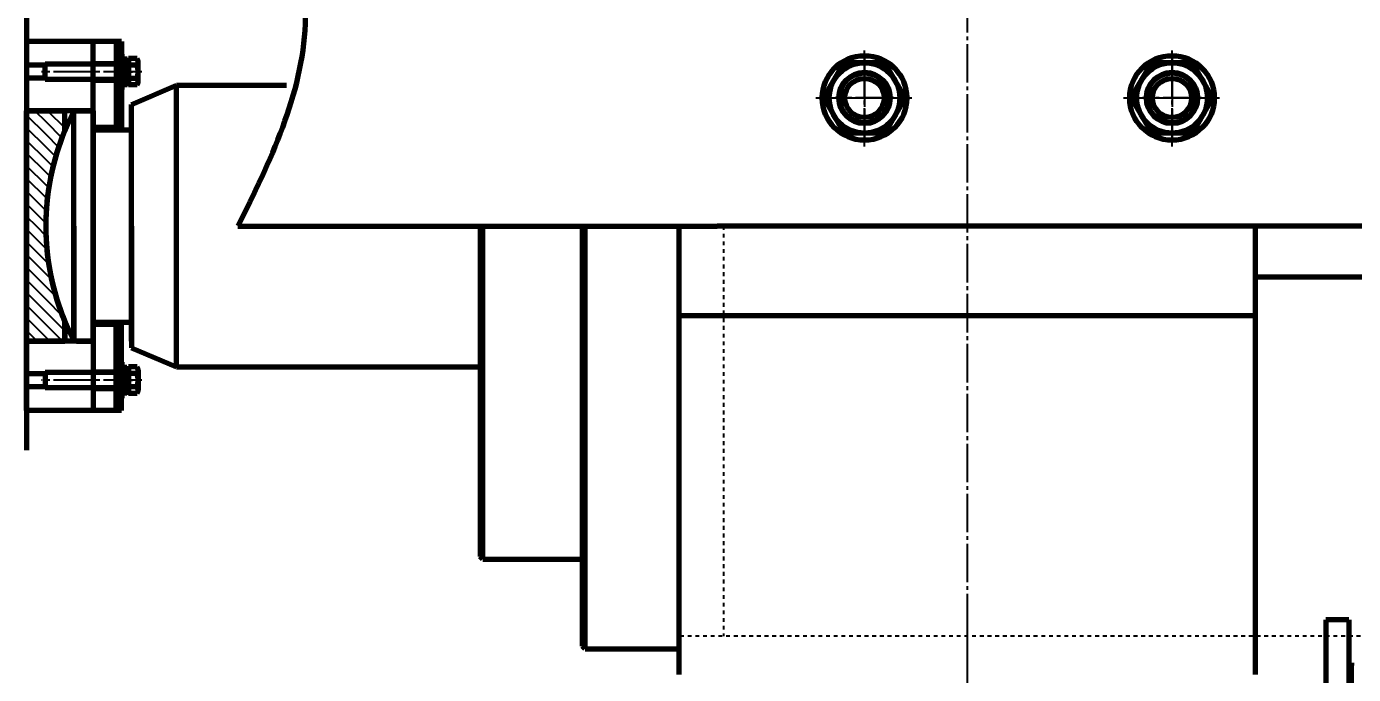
# Model space of a CAD drawing. Header units: millimetres. Extents: x -11880 to 11880, y -8400 to 8400.
# Drawn here: x 873 to 1909, y 2027 to 2532 of the extents above; entities that cross this region are included whole.
import ezdxf

# ---------------------------------------------------------------- set-up
doc = ezdxf.new("R2010")
doc.units = ezdxf.units.MM
for name, pattern in [('EB_DASH', [6, 3, -3]), ('EB_DASHDOT', [39, 30, -3, 3, -3]), ('EB_DASHDOTDOT', [45, 30, -3, 3, -3, 3, -3])]:
    doc.linetypes.add(name, pattern=pattern)
for name, color, linetype, lineweight in [('CAXA0', 7, 'Continuous', 70), ('CAXA1', 1, 'EB_DASHDOT', 25), ('CAXA2', 6, 'EB_DASH', 25), ('CAXA3', 7, 'Continuous', 25), ('CAXA4', 3, 'Continuous', 25), ('CAXA5', 4, 'Continuous', 25)]:
    doc.layers.add(name, color=color, linetype=linetype, lineweight=lineweight)
doc.styles.add('标准', font='', dxfattribs={"width": 0.667})
doc.styles.get('标准').set_extended_font_data('FangSong_GB2312')
doc.dimstyles.new('标准', dxfattribs={"dimscale": 40, "dimtxt": 3.5, "dimasz": 3, "dimexe": 2, "dimexo": 0, "dimtad": 1, "dimdec": 1, "dimzin": 12, "dimdsep": 46, "dimtxsty": '标准', "dimcen": 0, "dimdle": 4, "dimaunit": 1, "dimazin": 2, "dimtfac": 1, "dimtdec": 3, "dimtmove": 0, "dimatfit": 3, "dimfxl": 0, "dimtolj": 1, "dimtzin": 0, "dimarcsym": 0})

# ---------------------------------------------------------------- blocks, each defined once
blk = doc.blocks.new('CAXBLOCK62', base_point=(1767.4, 2476.6))
at = {"layer": 'CAXA0'}
for radius in [33, 19.5]:
    blk.add_circle((1767.4, 2476.6), radius, dxfattribs=at)
at = {"layer": 'CAXA1', "color": 1, "linetype": 'EB_DASHDOT', "lineweight": 25}
for p, q in [((1767.4, 2438.6), (1767.4, 2514.6)), ((1729.4, 2476.6), (1805.4, 2476.6))]:
    blk.add_line(p, q, dxfattribs=at)
blk = doc.blocks.new('CAXBLOCK63', base_point=(1767.4, 2476.6))
at = {"layer": 'CAXA0'}
for p, q in [((1735.6, 2476.6), (1751.5, 2504.1)), ((1783.3, 2504.1), (1751.5, 2504.1)), ((1799.1, 2476.6), (1783.3, 2504.1)), ((1735.6, 2476.6), (1751.5, 2449.1)), ((1799.1, 2476.6), (1783.3, 2449.1)), ((1783.3, 2449.1), (1751.5, 2449.1))]:
    blk.add_line(p, q, dxfattribs=at)
for radius in [27.5, 15.3]:
    blk.add_circle((1767.4, 2476.6), radius, dxfattribs=at)
at = {"layer": 'CAXA1', "linetype": 'EB_DASHDOT', "lineweight": 25}
for p, q in [((1767.4, 2507.1), (1767.4, 2446.1)), ((1732.6, 2476.6), (1802.1, 2476.6))]:
    blk.add_line(p, q, dxfattribs=at)
at = {"layer": 'CAXA3'}
blk.add_arc((1767.4, 2476.6), 18, 260, 90, dxfattribs=at)
blk = doc.blocks.new('CAXBLOCK64', base_point=(1527.4, 2476.6))
at = {"layer": 'CAXA0'}
for radius in [33, 19.5]:
    blk.add_circle((1527.4, 2476.6), radius, dxfattribs=at)
at = {"layer": 'CAXA1', "color": 1, "linetype": 'EB_DASHDOT', "lineweight": 25}
for p, q in [((1527.4, 2438.6), (1527.4, 2514.6)), ((1489.4, 2476.6), (1565.4, 2476.6))]:
    blk.add_line(p, q, dxfattribs=at)
blk = doc.blocks.new('CAXBLOCK65', base_point=(1527.4, 2476.6))
at = {"layer": 'CAXA0'}
for p, q in [((1495.6, 2476.6), (1511.5, 2504.1)), ((1543.3, 2504.1), (1511.5, 2504.1)), ((1559.1, 2476.6), (1543.3, 2504.1)), ((1495.6, 2476.6), (1511.5, 2449.1)), ((1559.1, 2476.6), (1543.3, 2449.1)), ((1543.3, 2449.1), (1511.5, 2449.1))]:
    blk.add_line(p, q, dxfattribs=at)
for radius in [27.5, 15.3]:
    blk.add_circle((1527.4, 2476.6), radius, dxfattribs=at)
at = {"layer": 'CAXA1', "linetype": 'EB_DASHDOT', "lineweight": 25}
for p, q in [((1527.4, 2507.1), (1527.4, 2446.1)), ((1492.6, 2476.6), (1562.1, 2476.6))]:
    blk.add_line(p, q, dxfattribs=at)
at = {"layer": 'CAXA3'}
blk.add_arc((1527.4, 2476.6), 18, 260, 90, dxfattribs=at)
blk = doc.blocks.new('*D97')
at = {"layer": 'CAXA4', "linetype": 'Continuous', "lineweight": 25}
for points in [[(-8572.6, -1068.9), (-8452.6, -1083.9), (-8452.6, -1053.9)], [(1607.4, -1068.9), (1487.4, -1083.9), (1487.4, -1053.9)]]:
    blk.add_hatch(color=0, dxfattribs=at).paths.add_polyline_path(points, flags=0)
at = {"layer": 'CAXA4', "color": 0, "linetype": 'Continuous', "lineweight": 25}
for p, q in [((1607.4, 2073.6), (1607.4, -1148.9)), ((-8572.6, 696.7), (-8572.6, -1148.9)), ((-8572.6, -1068.9), (1607.4, -1068.9))]:
    blk.add_line(p, q, dxfattribs=at)
at = {"layer": 'CAXA4', "color": 0, "linetype": 'Continuous', "lineweight": 25, "insert": (-3670.5, -852.1), "char_height": 140, "attachment_point": 1, "style": '标准'}
blk.add_mtext('\\fFangSong_GB2312|b0|i0|p34;10180', dxfattribs=at)
blk = doc.blocks.new('*D147')
at = {"layer": 'CAXA4', "linetype": 'Continuous', "lineweight": 25}
for points in [[(-9267.6, -1944.8), (-9147.6, -1959.8), (-9147.6, -1929.8)], [(3862.4, -1944.8), (3742.4, -1959.8), (3742.4, -1929.8)]]:
    blk.add_hatch(color=0, dxfattribs=at).paths.add_polyline_path(points, flags=0)
at = {"layer": 'CAXA4', "color": 0, "linetype": 'Continuous', "lineweight": 25}
for p, q in [((-9267.6, 2336.7), (-9267.6, -2024.8)), ((3862.4, 1536.7), (3862.4, -2024.8)), ((-9267.6, -1944.8), (3862.4, -1944.8))]:
    blk.add_line(p, q, dxfattribs=at)
at = {"layer": 'CAXA4', "color": 0, "linetype": 'Continuous', "lineweight": 25, "insert": (-2890.5, -1728), "char_height": 140, "attachment_point": 1, "style": '标准'}
blk.add_mtext('\\fFangSong_GB2312|b0|i0|p34;13130', dxfattribs=at)
blk = doc.blocks.new('CAXBLOCK256')
at = {"layer": 'CAXA0', "color": 0, "linetype": 'Continuous', "lineweight": 25}
for p, q in [((947.6, 2268.3), (949.9, 2266)), ((947.4, 2264.3), (948.6, 2263.1))]:
    blk.add_line(p, q, dxfattribs=at)
blk = doc.blocks.new('CAXBLOCK257')
at = {"layer": 'CAXA0', "color": 0, "linetype": 'Continuous', "lineweight": 25}
for p, q in [((947.4, 2247.3), (949.9, 2244.8)), ((949.4, 2249.6), (949.9, 2249.1))]:
    blk.add_line(p, q, dxfattribs=at)
blk = doc.blocks.new('CAXBLOCK255', base_point=(947.4, 2256.3))
at = {"layer": 'CAXA0'}
for p, q in [((949.9, 2268.3), (947.4, 2268.3)), ((947.4, 2268.3), (947.4, 2244.3)), ((949.9, 2244.3), (949.9, 2268.3)), ((949.9, 2263.1), (947.4, 2263.1)), ((947.4, 2249.6), (949.9, 2249.6)), ((947.4, 2244.3), (949.9, 2244.3))]:
    blk.add_line(p, q, dxfattribs=at)
at = {"layer": 'CAXA1', "color": 1, "linetype": 'EB_DASHDOT', "lineweight": 25}
blk.add_line((944.4, 2256.3), (952.9, 2256.3), dxfattribs=at)
at = {"layer": 'CAXA5'}
for name in ['CAXBLOCK256', 'CAXBLOCK257']:
    blk.add_blockref(name, (0, 0), dxfattribs=at)
blk = doc.blocks.new('CAXBLOCK258', base_point=(949.9, 2256.3))
at = {"layer": 'CAXA0'}
for p, q in [((949.9, 2247.1), (949.9, 2265.5)), ((949.9, 2265.5), (953, 2265.5)), ((953, 2247.1), (953, 2265.5)), ((949.9, 2257.1), (950.3, 2257)), ((949.9, 2255.5), (953, 2254.7)), ((950.3, 2257), (953, 2256.3)), ((949.9, 2247.1), (953, 2247.1))]:
    blk.add_line(p, q, dxfattribs=at)
at = {"layer": 'CAXA1', "linetype": 'EB_DASHDOT', "lineweight": 25}
blk.add_line((946.9, 2256.3), (956, 2256.3), dxfattribs=at)
blk = doc.blocks.new('CAXBLOCK259', base_point=(953, 2256.3))
at = {"layer": 'CAXA0'}
for p, q in [((953, 2262.3), (888, 2262.3)), ((888, 2262.3), (888, 2250.3)), ((947.7, 2262.3), (947.7, 2250.3)), ((953, 2266.7), (953, 2245.9)), ((959.7, 2266.7), (953, 2266.7)), ((953, 2262.3), (953, 2250.3)), ((959.7, 2261.5), (953, 2261.5)), ((960.5, 2264.1), (960.5, 2248.5)), ((953, 2250.3), (888, 2250.3)), ((959.7, 2251.1), (953, 2251.1)), ((959.7, 2245.9), (953, 2245.9))]:
    blk.add_line(p, q, dxfattribs=at)
for centre, radius, start, end in [((955.7, 2264.1), 4.79, 327.1328, 32.8672), ((942.5, 2256.3), 18, 343.2213, 16.7787), ((955.7, 2248.5), 4.79, 327.1328, 32.8672)]:
    blk.add_arc(centre, radius, start, end, dxfattribs=at)
at = {"layer": 'CAXA1', "linetype": 'EB_DASHDOT', "lineweight": 25}
blk.add_line((963.5, 2256.3), (885, 2256.3), dxfattribs=at)
at = {"layer": 'CAXA3'}
for p, q in [((947.7, 2261.4), (888, 2261.4)), ((953, 2262.3), (947.7, 2261.4)), ((947.7, 2251.2), (888, 2251.2)), ((953, 2250.3), (947.7, 2251.2))]:
    blk.add_line(p, q, dxfattribs=at)
blk = doc.blocks.new('CAXBLOCK260', base_point=(953, 2256.3))
at = {"layer": 'CAXA0'}
for p, q in [((953, 2262.3), (888, 2262.3)), ((888, 2262.3), (888, 2250.3)), ((947.7, 2262.3), (947.7, 2250.3)), ((953, 2266.7), (953, 2245.9)), ((959.7, 2266.7), (953, 2266.7)), ((953, 2262.3), (953, 2250.3)), ((959.7, 2261.5), (953, 2261.5)), ((960.5, 2264.1), (960.5, 2248.5)), ((953, 2250.3), (888, 2250.3)), ((959.7, 2251.1), (953, 2251.1)), ((959.7, 2245.9), (953, 2245.9))]:
    blk.add_line(p, q, dxfattribs=at)
for centre, radius, start, end in [((955.7, 2264.1), 4.79, 327.1328, 32.8672), ((942.5, 2256.3), 18, 343.2213, 16.7787), ((955.7, 2248.5), 4.79, 327.1328, 32.8672)]:
    blk.add_arc(centre, radius, start, end, dxfattribs=at)
at = {"layer": 'CAXA1', "linetype": 'EB_DASHDOT', "lineweight": 25}
blk.add_line((963.5, 2256.3), (885, 2256.3), dxfattribs=at)
at = {"layer": 'CAXA3'}
for p, q in [((947.7, 2261.4), (888, 2261.4)), ((953, 2262.3), (947.7, 2261.4)), ((947.7, 2251.2), (888, 2251.2)), ((953, 2250.3), (947.7, 2251.2))]:
    blk.add_line(p, q, dxfattribs=at)
blk = doc.blocks.new('CAXBLOCK261', base_point=(949.9, 2256.3))
at = {"layer": 'CAXA0'}
for p, q in [((949.9, 2247.1), (949.9, 2265.5)), ((949.9, 2265.5), (953, 2265.5)), ((953, 2247.1), (953, 2265.5)), ((949.9, 2257.1), (950.3, 2257)), ((949.9, 2255.5), (953, 2254.7)), ((950.3, 2257), (953, 2256.3)), ((949.9, 2247.1), (953, 2247.1))]:
    blk.add_line(p, q, dxfattribs=at)
at = {"layer": 'CAXA1', "linetype": 'EB_DASHDOT', "lineweight": 25}
blk.add_line((946.9, 2256.3), (956, 2256.3), dxfattribs=at)
blk = doc.blocks.new('CAXBLOCK263')
at = {"layer": 'CAXA0', "color": 0, "linetype": 'Continuous', "lineweight": 25}
for p, q in [((947.6, 2268.3), (949.9, 2266)), ((947.4, 2264.3), (948.6, 2263.1))]:
    blk.add_line(p, q, dxfattribs=at)
blk = doc.blocks.new('CAXBLOCK264')
at = {"layer": 'CAXA0', "color": 0, "linetype": 'Continuous', "lineweight": 25}
for p, q in [((947.4, 2247.3), (949.9, 2244.8)), ((949.4, 2249.6), (949.9, 2249.1))]:
    blk.add_line(p, q, dxfattribs=at)
blk = doc.blocks.new('CAXBLOCK262', base_point=(947.4, 2256.3))
at = {"layer": 'CAXA0'}
for p, q in [((949.9, 2268.3), (947.4, 2268.3)), ((947.4, 2268.3), (947.4, 2244.3)), ((949.9, 2244.3), (949.9, 2268.3)), ((949.9, 2263.1), (947.4, 2263.1)), ((947.4, 2249.6), (949.9, 2249.6)), ((947.4, 2244.3), (949.9, 2244.3))]:
    blk.add_line(p, q, dxfattribs=at)
at = {"layer": 'CAXA1', "color": 1, "linetype": 'EB_DASHDOT', "lineweight": 25}
blk.add_line((944.4, 2256.3), (952.9, 2256.3), dxfattribs=at)
at = {"layer": 'CAXA5'}
for name in ['CAXBLOCK263', 'CAXBLOCK264']:
    blk.add_blockref(name, (0, 0), dxfattribs=at)
blk = doc.blocks.new('CAXBLOCK265', base_point=(953, 2497))
at = {"layer": 'CAXA0'}
for p, q in [((953, 2486.7), (953, 2507.4)), ((959.7, 2507.4), (953, 2507.4)), ((953, 2503), (888, 2503)), ((888, 2491), (888, 2503)), ((947.7, 2491), (947.7, 2503)), ((953, 2491), (953, 2503)), ((959.7, 2502.2), (953, 2502.2)), ((960.5, 2489.2), (960.5, 2504.8)), ((953, 2491), (888, 2491)), ((959.7, 2491.8), (953, 2491.8)), ((959.7, 2486.7), (953, 2486.7))]:
    blk.add_line(p, q, dxfattribs=at)
for centre, radius, start, end in [((955.7, 2504.8), 4.79, 327.1328, 32.8672), ((942.5, 2497), 18, 343.2213, 16.7787), ((955.7, 2489.2), 4.79, 327.1328, 32.8672)]:
    blk.add_arc(centre, radius, start, end, dxfattribs=at)
at = {"layer": 'CAXA1', "linetype": 'EB_DASHDOT', "lineweight": 25}
blk.add_line((963.5, 2497), (885, 2497), dxfattribs=at)
at = {"layer": 'CAXA3'}
for p, q in [((947.7, 2502.1), (888, 2502.1)), ((953, 2503), (947.7, 2502.1)), ((947.7, 2491.9), (888, 2491.9)), ((953, 2491), (947.7, 2491.9))]:
    blk.add_line(p, q, dxfattribs=at)
blk = doc.blocks.new('CAXBLOCK266', base_point=(949.9, 2497))
at = {"layer": 'CAXA0'}
for p, q in [((949.9, 2506.2), (949.9, 2487.8)), ((949.9, 2506.2), (953, 2506.2)), ((953, 2506.2), (953, 2487.8)), ((949.9, 2497.8), (953, 2498.7)), ((949.9, 2496.2), (950.3, 2496.3)), ((950.3, 2496.3), (953, 2497.1)), ((949.9, 2487.8), (953, 2487.8))]:
    blk.add_line(p, q, dxfattribs=at)
at = {"layer": 'CAXA1', "linetype": 'EB_DASHDOT', "lineweight": 25}
blk.add_line((946.9, 2497), (956, 2497), dxfattribs=at)
blk = doc.blocks.new('CAXBLOCK268')
at = {"layer": 'CAXA0', "color": 0, "linetype": 'Continuous', "lineweight": 25}
blk.add_line((947.4, 2489.2), (949.9, 2486.7), dxfattribs=at)
blk = doc.blocks.new('CAXBLOCK269')
at = {"layer": 'CAXA0', "color": 0, "linetype": 'Continuous', "lineweight": 25}
for p, q in [((947.4, 2506.1), (949.7, 2503.8)), ((948.7, 2509), (949.9, 2507.9))]:
    blk.add_line(p, q, dxfattribs=at)
blk = doc.blocks.new('CAXBLOCK267', base_point=(947.4, 2497))
at = {"layer": 'CAXA0'}
for p, q in [((947.4, 2485), (947.4, 2509)), ((947.4, 2509), (949.9, 2509)), ((949.9, 2509), (949.9, 2485)), ((947.4, 2503.8), (949.9, 2503.8)), ((949.9, 2490.3), (947.4, 2490.3)), ((949.9, 2485), (947.4, 2485))]:
    blk.add_line(p, q, dxfattribs=at)
at = {"layer": 'CAXA1', "color": 1, "linetype": 'EB_DASHDOT', "lineweight": 25}
blk.add_line((944.4, 2497), (952.9, 2497), dxfattribs=at)
at = {"layer": 'CAXA5'}
for name in ['CAXBLOCK269', 'CAXBLOCK268']:
    blk.add_blockref(name, (0, 0), dxfattribs=at)
blk = doc.blocks.new('CAXBLOCK270', base_point=(834.7, 2504.5))
at = {"layer": 'CAXA5', "color": 0, "linetype": 'Continuous', "lineweight": 25}
for p, q in [((879.9, 2466.7), (888.4, 2458.2)), ((889.8, 2466.7), (903.4, 2453.1)), ((899.7, 2466.7), (903.4, 2463)), ((873.4, 2463.3), (888.4, 2448.3)), ((888.4, 2458.2), (901, 2445.6)), ((873.4, 2453.4), (888.4, 2438.4)), ((888.4, 2448.3), (898.4, 2438.3)), ((873.4, 2443.5), (888.4, 2428.5)), ((888.4, 2438.4), (896.1, 2430.7)), ((873.4, 2433.6), (888.4, 2418.6)), ((873.4, 2423.7), (888.4, 2408.7)), ((888.4, 2428.5), (894, 2422.9)), ((873.4, 2413.8), (888.4, 2398.8)), ((888.4, 2418.6), (892.2, 2414.8)), ((873.4, 2403.9), (888.4, 2388.9)), ((888.4, 2408.7), (890.7, 2406.4)), ((873.4, 2394), (888.4, 2379)), ((888.4, 2398.8), (889.5, 2397.7)), ((873.4, 2384.1), (880.8, 2376.7)), ((888.4, 2388.9), (888.7, 2388.5)), ((873.4, 2374.2), (888.4, 2359.2)), ((880.8, 2376.7), (888.4, 2369.1)), ((888.4, 2379), (888.4, 2379)), ((873.4, 2364.3), (888.4, 2349.3)), ((888.4, 2369.1), (888.5, 2368.9)), ((873.4, 2354.4), (888.4, 2339.4)), ((888.4, 2359.2), (889.3, 2358.3)), ((873.4, 2344.5), (888.4, 2329.5)), ((888.4, 2349.3), (890.7, 2347)), ((873.4, 2334.6), (888.4, 2319.6)), ((888.4, 2339.4), (892.9, 2334.8)), ((873.4, 2324.7), (888.4, 2309.7)), ((888.4, 2329.5), (896.4, 2321.5)), ((873.4, 2314.8), (888.4, 2299.8)), ((888.4, 2319.6), (901.5, 2306.4)), ((888.4, 2309.7), (903.4, 2294.7)), ((873.4, 2304.9), (888.4, 2289.9)), ((888.4, 2299.8), (901.5, 2286.7)), ((873.4, 2295), (881.7, 2286.7)), ((888.4, 2289.9), (891.6, 2286.7))]:
    blk.add_line(p, q, dxfattribs=at)
blk = doc.blocks.new('CAXBLOCK271', base_point=(953, 2256.3))
at = {"layer": 'CAXA0'}
for p, q in [((953, 2262.3), (888, 2262.3)), ((888, 2262.3), (888, 2250.3)), ((947.7, 2262.3), (947.7, 2250.3)), ((953, 2266.7), (953, 2245.9)), ((959.7, 2266.7), (953, 2266.7)), ((953, 2262.3), (953, 2250.3)), ((959.7, 2261.5), (953, 2261.5)), ((960.5, 2264.1), (960.5, 2248.5)), ((953, 2250.3), (888, 2250.3)), ((959.7, 2251.1), (953, 2251.1)), ((959.7, 2245.9), (953, 2245.9))]:
    blk.add_line(p, q, dxfattribs=at)
for centre, radius, start, end in [((955.7, 2264.1), 4.79, 327.1328, 32.8672), ((942.5, 2256.3), 18, 343.2213, 16.7787), ((955.7, 2248.5), 4.79, 327.1328, 32.8672)]:
    blk.add_arc(centre, radius, start, end, dxfattribs=at)
at = {"layer": 'CAXA1', "linetype": 'EB_DASHDOT', "lineweight": 25}
blk.add_line((963.5, 2256.3), (885, 2256.3), dxfattribs=at)
at = {"layer": 'CAXA3'}
for p, q in [((947.7, 2261.4), (888, 2261.4)), ((953, 2262.3), (947.7, 2261.4)), ((947.7, 2251.2), (888, 2251.2)), ((953, 2250.3), (947.7, 2251.2))]:
    blk.add_line(p, q, dxfattribs=at)
blk = doc.blocks.new('CAXBLOCK272', base_point=(949.9, 2256.3))
at = {"layer": 'CAXA0'}
for p, q in [((949.9, 2247.1), (949.9, 2265.5)), ((949.9, 2265.5), (953, 2265.5)), ((953, 2247.1), (953, 2265.5)), ((949.9, 2257.1), (950.3, 2257)), ((949.9, 2255.5), (953, 2254.7)), ((950.3, 2257), (953, 2256.3)), ((949.9, 2247.1), (953, 2247.1))]:
    blk.add_line(p, q, dxfattribs=at)
at = {"layer": 'CAXA1', "linetype": 'EB_DASHDOT', "lineweight": 25}
blk.add_line((946.9, 2256.3), (956, 2256.3), dxfattribs=at)
blk = doc.blocks.new('CAXBLOCK274')
at = {"layer": 'CAXA0', "color": 0, "linetype": 'Continuous', "lineweight": 25}
for p, q in [((947.6, 2268.3), (949.9, 2266)), ((947.4, 2264.3), (948.6, 2263.1))]:
    blk.add_line(p, q, dxfattribs=at)
blk = doc.blocks.new('CAXBLOCK275')
at = {"layer": 'CAXA0', "color": 0, "linetype": 'Continuous', "lineweight": 25}
for p, q in [((947.4, 2247.3), (949.9, 2244.8)), ((949.4, 2249.6), (949.9, 2249.1))]:
    blk.add_line(p, q, dxfattribs=at)
blk = doc.blocks.new('CAXBLOCK273', base_point=(947.4, 2256.3))
at = {"layer": 'CAXA0'}
for p, q in [((949.9, 2268.3), (947.4, 2268.3)), ((947.4, 2268.3), (947.4, 2244.3)), ((949.9, 2244.3), (949.9, 2268.3)), ((949.9, 2263.1), (947.4, 2263.1)), ((947.4, 2249.6), (949.9, 2249.6)), ((947.4, 2244.3), (949.9, 2244.3))]:
    blk.add_line(p, q, dxfattribs=at)
at = {"layer": 'CAXA1', "color": 1, "linetype": 'EB_DASHDOT', "lineweight": 25}
blk.add_line((944.4, 2256.3), (952.9, 2256.3), dxfattribs=at)
at = {"layer": 'CAXA5'}
for name in ['CAXBLOCK274', 'CAXBLOCK275']:
    blk.add_blockref(name, (0, 0), dxfattribs=at)
blk = doc.blocks.new('*D433')
at = {"layer": 'CAXA4', "linetype": 'Continuous', "lineweight": 25}
for points in [[(-9267.6, 4601.7), (-9147.6, 4616.7), (-9147.6, 4586.7)], [(2772.4, 4601.7), (2652.4, 4616.7), (2652.4, 4586.7)]]:
    blk.add_hatch(color=0, dxfattribs=at).paths.add_polyline_path(points, flags=0)
at = {"layer": 'CAXA4', "color": 0, "linetype": 'Continuous', "lineweight": 25}
for p, q in [((-9267.6, 2336.7), (-9267.6, 4681.7)), ((2772.4, 3326.7), (2772.4, 4681.7)), ((2772.4, 4601.7), (-9267.6, 4601.7))]:
    blk.add_line(p, q, dxfattribs=at)
at = {"layer": 'CAXA4', "color": 0, "linetype": 'Continuous', "lineweight": 25, "insert": (-3435.5, 4818.5), "char_height": 140, "attachment_point": 1, "style": '标准'}
blk.add_mtext('\\fFangSong_GB2312|b0|i0|p34;12040', dxfattribs=at)

msp = doc.modelspace()

# ---------------------------------------------------------------- linework, layer by layer
at = {"layer": 'CAXA0'}
for p, q in [((873.38, 3251.67), (873.38, 2376.67)), ((955.38, 2471.63), (990.38, 2486.63)), ((990.38, 2266.63), (990.38, 2486.63)), ((990.38, 2486.63), (1076.3, 2486.63)), ((873.38, 2376.72), (873.38, 2201.67)), ((1038.33, 2376.67), (1088.33, 2376.67)), ((1088.33, 2376.67), (1412.38, 2376.67)), ((1227.38, 2376.63), (1227.38, 2118.63)), ((1229.38, 2116.63), (1229.38, 2376.63)), ((1307.38, 2048.63), (1307.38, 2376.63)), ((1309.38, 2046.63), (1309.38, 2376.63)), ((1382.38, 2376.63), (1382.38, 2026.63)), ((2332.38, 2376.63), (1412.38, 2376.63)), ((1832.38, 2376.63), (1832.38, 2026.63)), ((2332.38, 2336.63), (1832.38, 2336.63)), ((1832.38, 2306.63), (1382.38, 2306.63)), ((955.38, 2281.63), (990.38, 2266.63)), ((990.38, 2266.63), (1227.38, 2266.63)), ((1307.38, 2176.63), (1307.38, 2116.63)), ((1307.38, 2176.63), (1307.38, 2136.63)), ((1229.38, 2116.63), (1227.38, 2118.63)), ((1229.38, 2116.63), (1307.38, 2116.63)), ((1229.38, 2116.63), (1307.38, 2116.63)), ((1887.38, 2069.17), (1887.38, 1884.17)), ((1309.38, 2046.63), (1307.38, 2048.63)), ((1309.38, 2046.63), (1380.38, 2046.63))]:
    msp.add_line(p, q, dxfattribs=at)
at = {"layer": 'CAXA0', "linetype": 'Continuous', "lineweight": 70}
for p, q in [((887.98, 2502.14), (873.38, 2502.14)), ((925.38, 2503.54), (947.38, 2503.54)), ((887.98, 2491.94), (873.38, 2491.94)), ((925.38, 2490.54), (947.38, 2490.54)), ((887.98, 2261.4), (873.38, 2261.4)), ((887.98, 2261.4), (873.38, 2261.4)), ((925.38, 2262.8), (947.38, 2262.8)), ((925.38, 2262.8), (947.38, 2262.8)), ((925.38, 2262.8), (947.38, 2262.8)), ((887.98, 2251.2), (873.38, 2251.2)), ((887.98, 2251.2), (873.38, 2251.2)), ((925.38, 2249.8), (947.38, 2249.8)), ((925.38, 2249.8), (947.38, 2249.8)), ((925.38, 2249.8), (947.38, 2249.8)), ((1905.38, 2069.17), (1887.38, 2069.17)), ((1905.38, 2069.17), (1905.38, 1884.17)), ((1907.38, 2035.67), (1905.38, 2035.67)), ((1907.38, 2035.67), (1907.38, 2033.66)), ((1907.38, 1932.17), (1907.38, 2033.66))]:
    msp.add_line(p, q, dxfattribs=at)
at = {"layer": 'CAXA0', "color": 7, "linetype": 'Continuous', "lineweight": 70}
for p, q in [((910.38, 2286.67), (910.38, 2466.67)), ((955.38, 2286.86), (955.38, 2471.63)), ((925.38, 2451.67), (955.38, 2451.67)), ((910.38, 2376.67), (910.38, 2286.67)), ((910.38, 2376.67), (910.38, 2286.67)), ((955.38, 2376.67), (955.38, 2286.86)), ((955.38, 2376.67), (955.38, 2281.63)), ((925.38, 2301.67), (955.38, 2301.67)), ((925.38, 2301.67), (955.38, 2301.67)), ((925.38, 2301.67), (955.38, 2301.67)), ((925.38, 2301.67), (955.38, 2301.67))]:
    msp.add_line(p, q, dxfattribs=at)
at = {"layer": 'CAXA0', "linetype": 'EB_DASHDOTDOT', "lineweight": 25}
for p, q in [((873.38, 2376.72), (873.38, 2201.67)), ((887.98, 2261.4), (873.38, 2261.4)), ((887.98, 2251.2), (873.38, 2251.2))]:
    msp.add_line(p, q, dxfattribs=at)
at = {"layer": 'CAXA0'}
for centre in [(1527.38, 2476.63), (1767.38, 2476.63)]:
    msp.add_circle(centre, 20, dxfattribs=at)
at = {"layer": 'CAXA0', "color": 7, "linetype": 'Continuous', "lineweight": 70}
for start in [152.35981, 180, 180]:
    msp.add_arc((1082.38, 2376.67), 194, start, 207.64019, dxfattribs=at)
at = {"layer": 'CAXA0', "linetype": 'Continuous', "lineweight": 70}
msp.add_open_spline([(1086.93, 2978.7), (1064, 2953.42), (958.95, 2821.43), (1144.53, 2595.94), (1063.07, 2426.29), (1038.33, 2376.67)], degree=3, knots=[0, 0, 0, 0, 103.5904541, 472.5050994, 640.7828721, 640.7828721, 640.7828721, 640.7828721], dxfattribs=at)
at = {"layer": 'CAXA1', "linetype": 'EB_DASHDOT', "lineweight": 25}
for p, q in [((1607.38, 3376.63), (1607.38, 976.67)), ((1607.38, 3376.63), (1607.38, 976.67)), ((1527.38, 2499.63), (1527.38, 2453.63)), ((1767.38, 2499.63), (1767.38, 2453.63)), ((1550.38, 2476.63), (1504.38, 2476.63)), ((1790.38, 2476.63), (1744.38, 2476.63)), ((1379.38, 2376.67), (2413.38, 2376.67))]:
    msp.add_line(p, q, dxfattribs=at)
at = {"layer": 'CAXA2'}
for p, q in [((1417.38, 2376.63), (1417.38, 2056.63)), ((2082.38, 2056.63), (1382.38, 2056.63))]:
    msp.add_line(p, q, dxfattribs=at)
at = {"layer": 'CAXA3', "linetype": 'Continuous', "lineweight": 70}
for p, q in [((873.38, 2520.67), (873.38, 2276.67)), ((947.38, 2520.67), (873.38, 2520.67)), ((925.38, 2286.67), (925.38, 2520.67)), ((943.38, 2520.67), (943.38, 2451.67)), ((947.38, 2520.67), (947.38, 2451.67)), ((873.38, 2286.67), (873.38, 2466.67)), ((873.38, 2466.67), (903.38, 2466.67)), ((925.38, 2466.67), (873.38, 2466.67)), ((903.38, 2451.47), (903.38, 2466.67)), ((912.38, 2466.67), (925.38, 2466.67)), ((925.38, 2466.67), (925.38, 2286.67)), ((925.38, 2466.67), (925.38, 2232.67)), ((943.38, 2453.67), (925.38, 2453.67)), ((873.38, 2376.67), (873.38, 2286.67)), ((873.38, 2232.67), (873.38, 2376.67)), ((925.38, 2286.67), (925.38, 2376.67)), ((925.38, 2376.67), (925.38, 2232.67)), ((925.38, 2376.67), (925.38, 2232.67)), ((925.38, 2286.67), (925.38, 2376.67)), ((903.38, 2301.87), (903.38, 2286.67)), ((903.38, 2286.67), (903.38, 2301.87)), ((903.38, 2301.87), (903.38, 2286.67)), ((943.38, 2299.67), (925.38, 2299.67)), ((943.38, 2299.67), (925.38, 2299.67)), ((943.38, 2299.67), (925.38, 2299.67)), ((943.38, 2299.67), (925.38, 2299.67)), ((943.38, 2232.67), (943.38, 2301.67)), ((943.38, 2232.67), (943.38, 2301.67)), ((943.38, 2276.67), (943.38, 2301.67)), ((943.38, 2232.67), (943.38, 2301.67)), ((947.38, 2232.67), (947.38, 2301.67)), ((947.38, 2232.67), (947.38, 2301.67)), ((947.38, 2276.67), (947.38, 2301.67)), ((947.38, 2232.67), (947.38, 2301.67)), ((925.38, 2286.67), (873.38, 2286.67)), ((873.38, 2286.67), (903.38, 2286.67)), ((925.38, 2286.67), (873.38, 2286.67)), ((873.38, 2286.67), (903.38, 2286.67)), ((925.38, 2286.67), (873.38, 2286.67)), ((873.38, 2286.67), (903.38, 2286.67)), ((925.38, 2286.67), (873.38, 2286.67)), ((912.38, 2286.67), (925.38, 2286.67)), ((912.38, 2286.67), (925.38, 2286.67)), ((912.38, 2286.67), (925.38, 2286.67)), ((912.38, 2286.67), (925.38, 2286.67)), ((947.38, 2232.67), (873.38, 2232.67)), ((947.38, 2232.67), (873.38, 2232.67)), ((947.38, 2232.67), (873.38, 2232.67))]:
    msp.add_line(p, q, dxfattribs=at)
at = {"layer": 'CAXA3', "linetype": 'Continuous', "lineweight": 25}
for p, q in [((887.98, 2503.04), (873.38, 2503.04)), ((887.98, 2491.04), (873.38, 2491.04)), ((887.98, 2262.3), (873.38, 2262.3)), ((887.98, 2262.3), (873.38, 2262.3)), ((887.98, 2250.3), (873.38, 2250.3)), ((887.98, 2250.3), (873.38, 2250.3))]:
    msp.add_line(p, q, dxfattribs=at)
at = {"layer": 'CAXA3', "color": 6, "linetype": 'EB_DASHDOTDOT', "lineweight": 25}
for p, q in [((910.38, 2286.67), (910.38, 2466.67)), ((910.38, 2286.67), (910.38, 2466.67)), ((910.38, 2376.67), (910.38, 2286.67)), ((910.38, 2376.67), (910.38, 2286.67)), ((910.38, 2376.67), (910.38, 2286.67)), ((910.38, 2376.67), (910.38, 2286.67))]:
    msp.add_line(p, q, dxfattribs=at)
at = {"layer": 'CAXA3', "linetype": 'EB_DASHDOTDOT', "lineweight": 25}
for p, q in [((873.38, 2232.67), (873.38, 2376.67)), ((873.38, 2376.67), (873.38, 2286.67)), ((903.38, 2301.87), (903.38, 2286.67)), ((873.38, 2286.67), (903.38, 2286.67)), ((887.98, 2262.3), (873.38, 2262.3)), ((887.98, 2250.3), (873.38, 2250.3))]:
    msp.add_line(p, q, dxfattribs=at)
at = {"layer": 'CAXA3', "linetype": 'Continuous', "lineweight": 70}
for start in [157.32114, 180]:
    msp.add_arc((1082.38, 2376.67), 194, start, 202.67886, dxfattribs=at)
at = {"layer": 'CAXA3', "linetype": 'EB_DASHDOTDOT', "lineweight": 25}
msp.add_arc((1082.38, 2376.67), 194, 180, 202.67886, dxfattribs=at)

# ---------------------------------------------------------------- block references
at = {"layer": 'CAXA0', "linetype": 'Continuous', "lineweight": 70}
for name, p in [('CAXBLOCK265', (952.98, 2497.04)), ('CAXBLOCK267', (947.38, 2497.04)), ('CAXBLOCK266', (949.88, 2497.04)), ('CAXBLOCK255', (947.38, 2256.3)), ('CAXBLOCK262', (947.38, 2256.3)), ('CAXBLOCK273', (947.38, 2256.3)), ('CAXBLOCK259', (952.98, 2256.3)), ('CAXBLOCK260', (952.98, 2256.3)), ('CAXBLOCK271', (952.98, 2256.3)), ('CAXBLOCK258', (949.88, 2256.3)), ('CAXBLOCK261', (949.88, 2256.3)), ('CAXBLOCK272', (949.88, 2256.3))]:
    msp.add_blockref(name, p, dxfattribs=at)
at = {"layer": 'CAXA0'}
for name, p in [('CAXBLOCK64', (1527.38, 2476.63)), ('CAXBLOCK65', (1527.38, 2476.63)), ('CAXBLOCK62', (1767.38, 2476.63)), ('CAXBLOCK63', (1767.38, 2476.63))]:
    msp.add_blockref(name, p, dxfattribs=at)
at = {"layer": 'CAXA5', "linetype": 'Continuous', "lineweight": 70}
msp.add_blockref('CAXBLOCK270', (834.74, 2504.5), dxfattribs=at)

# ---------------------------------------------------------------- dimensions: what is measured, and where the dimension line sits
at = {"layer": 'CAXA4', "linetype": 'Continuous', "lineweight": 70}
for base, p1, p2, text, picture, middle in [((-3247.62, 4601.67), (2772.38, 3326.67), (-9267.62, 2336.67), '\\fFangSong_GB2312;12040', '*D433', (-3247.62, 4722.57)), ((-2702.59, -1944.84), (-9267.62, 2336.67), (3862.43, 1536.67), '\\fFangSong_GB2312;13130', '*D147', (-2702.59, -1823.94)), ((-3482.62, -1068.89), (-8572.62, 696.67), (1607.38, 2073.63), '\\fFangSong_GB2312;10180', '*D97', (-3482.62, -947.99))]:
    dim = msp.add_linear_dim(base=base, p1=p1, p2=p2, text=text, dimstyle='标准', dxfattribs=at)
    dim.commit()
    dim.dimension.update_dxf_attribs({"geometry": picture, "text_midpoint": middle})

doc.saveas('drawing.dxf')
